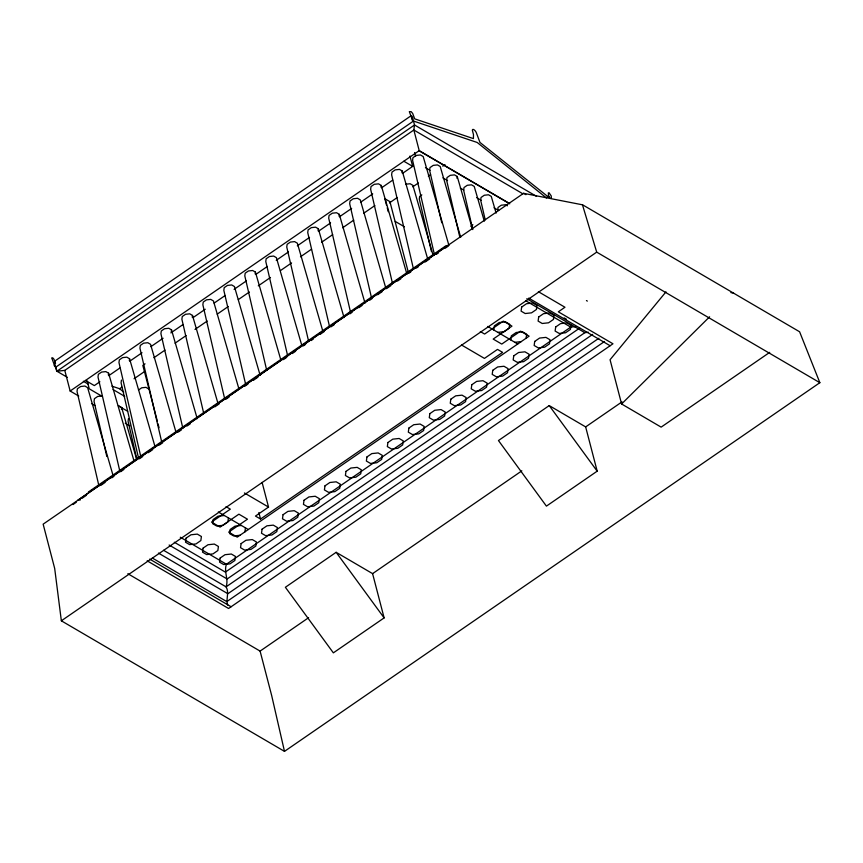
<?xml version="1.0" encoding="UTF-8"?>
<svg xmlns="http://www.w3.org/2000/svg" width="863" height="863" viewBox="0 0 863 863"><rect width="100%" height="100%" fill="white"/><g stroke="black" fill="none" stroke-linecap="round" stroke-linejoin="round"><path stroke-width="1.29" d="M108.35 375.017L108.598 373.204L105.869 371.608L101.629 372.061L98.371 374.305L98.004 377.023L119.59 470.13M121.446 380.087L121.079 382.805L138.414 457.552M121.413 409.375L121.661 407.563L118.921 405.955M129.331 360.572L129.569 358.76L126.839 357.163L122.6 357.616L119.342 359.86L118.975 362.579L140.874 456.991M128.447 418.609L128.08 421.327L136.591 458.048M171.273 331.683L171.521 329.871L168.781 328.274L164.553 328.727L161.295 330.971L160.917 333.69L182.816 428.113M192.244 317.239L192.492 315.437L189.752 313.83L185.523 314.283L182.266 316.527L181.888 319.245L203.485 412.352M255.168 273.916L255.416 272.104L252.676 270.507L248.436 270.96L245.178 273.204L244.812 275.923L266.71 370.335M228.425 517.897L227.875 521.964L222.999 525.319L216.656 526.009L212.557 523.604L213.107 519.537L217.994 516.182L224.337 515.502M575.675 326.592L570.756 327.12L226.43 564.229C223.603 571.932 228.911 579.159 226.084 586.862C229.58 592.741 225.577 599.084 227.692 605.049M244.898 531.921L245.448 527.854M318.08 230.583L318.328 228.771L315.599 227.174L311.36 227.627L308.102 229.871L307.735 232.589L329.634 327.012M339.051 216.149L339.299 214.337L336.57 212.73L332.331 213.183L329.073 215.426L328.706 218.145L350.605 312.568M381.004 187.26L381.252 185.448L378.512 183.851L374.272 184.304L371.025 186.548L370.648 189.267L392.546 283.679M401.975 172.816L402.223 171.003L399.483 169.407L395.254 169.86L391.996 172.104L391.619 174.822L413.517 269.234M456.98 178.285L457.228 176.473L454.488 174.876L450.259 175.329L447.002 177.573L446.624 180.291L459.709 236.678M497.681 210.162L498.048 207.444L501.306 205.2L505.545 204.747L507.368 205.815M493.755 329.968L494.316 325.89L499.192 322.535L505.535 321.856L509.634 324.251L509.073 328.318L504.197 331.672L497.854 332.363M510.777 339.914L511.328 335.847L516.203 332.492L522.547 331.813L526.646 334.208L526.096 338.274M665.977 291.867L610.065 359.72L621.597 403.981L661.144 427.131L769.699 352.374M621.597 403.981L709.602 316.797M55.566 363.42L53.97 359.235L52.859 357.918L51.737 357.886L54.089 364.272A1.953 0.809 55.4 0 0 54.391 365.772A1.953 0.809 55.4 0 0 55.674 367.228L413.496 121.047M55.901 367.304L56.926 371.241L64.779 370.389L413.841 130.011L414.52 124.984L412.471 117.098A2.535 1.726 -59.7 0 0 410.065 116.451L55.966 360.292A2.352 1.607 -59.7 0 0 54.682 363.323L56.764 371.338L414.52 124.984L536.559 196.386M64.779 370.389L70.151 391.025L419.213 150.647L509.202 203.301M99.881 381.78L94.337 385.599L85.513 380.443M108.76 375.675L119.849 368.026M129.828 361.155L142.028 352.751M150.906 346.646L163.107 338.242M170.874 332.902L183.075 324.499M193.053 317.616L205.254 309.224M214.121 303.107L225.221 295.47M234.089 289.364L246.289 280.96M256.268 274.089L267.368 266.451M276.236 260.335L288.436 251.931M297.314 245.826L309.515 237.422M318.382 231.316L330.583 222.913M339.461 216.796L351.662 208.393M360.529 202.287L372.73 193.884M381.608 187.778L392.697 180.14M402.676 173.269L412.665 166.386L409.957 156.02M145.038 363.852L142.816 365.383L157.368 421.241M153.916 357.735L165.016 350.087M175.016 343.204L186.117 335.567M194.995 329.45L207.206 321.036M217.206 314.154L228.307 306.505M238.296 299.623L249.396 291.985M258.285 285.869L270.497 277.454M280.486 270.572L291.586 262.924M300.475 256.807L311.575 249.159M321.565 242.287L332.676 234.639M342.665 227.756L353.765 220.108M363.755 213.226L374.866 205.577M111.953 386.16L119.601 388.728L121.823 387.196M134.035 378.781L144.035 371.899M389.461 202.891L397.239 197.53M412.784 186.829L418.339 182.999M428.339 176.117L430.561 174.596M442.773 166.181L444.995 164.65M138.458 390.044L141.715 387.8L145.955 387.347L148.684 388.943M421.834 194.909L419.655 196.397L419.289 199.116L431.457 251.575M470.713 226.268L472.881 224.768M88.414 491.975L446.085 245.664M448.954 244.671L77.918 500.173L80.378 499.904M523.582 193.312L43.15 524.165L54.682 568.426L61.349 620.81L284.488 751.371L819.85 382.697L799.602 331.78L582.654 204.844L523.582 193.312L525.912 194.671M72.977 504.553L76.3 502.266M81.834 498.447L86.268 495.394M100.669 485.481L105.103 482.428M111.748 477.854L113.959 476.322M120.604 471.748L123.927 469.461M139.439 458.782L142.762 456.495M148.296 452.676L152.729 449.623M159.375 445.049L162.697 442.762M178.209 432.083L181.532 429.796M187.066 425.977L190.389 423.69M214.758 406.915L219.191 403.862M225.836 399.278L229.159 396.991M244.671 386.311L247.994 384.024M253.528 380.216L257.961 377.163M283.442 359.612L286.764 357.325M292.298 353.517L295.621 351.219M303.377 345.89L305.599 344.359M311.133 340.551L313.345 339.019M320 334.445L324.423 331.392M331.068 326.818L334.391 324.531M349.903 313.852L352.115 312.32M358.76 307.746L362.093 305.459M369.839 300.119L372.061 298.587M377.595 294.779L382.029 291.726M386.462 288.674L390.885 285.621M397.53 281.047L400.864 278.76M408.609 273.42L410.831 271.888M416.365 268.08L418.587 266.548M425.232 261.974L429.655 258.922M436.3 254.348L438.523 252.827M445.168 248.242L448.49 245.955M582.503 204.941L596.7 252.136L819.85 382.697M61.349 620.81L596.7 252.136M262.104 482.395L268.533 507.077L255.47 516.074L260.54 519.041L502.579 352.363L497.509 349.396L484.445 358.404L461.478 344.963M579.72 328.08L225.362 572.104L174.294 542.223M588.512 332.277L584.834 332.676L227.152 578.987L169.126 545.028M592.676 334.402L226.084 586.862L163.582 550.292M598.9 338.231L227.875 593.733L158.425 553.097M604.532 341.489L226.796 601.608L152.352 558.048M336.149 552.309L285.383 587.272L333.355 652.86L384.121 617.897L372.589 573.636L336.149 552.309L384.121 617.897M549.224 405.588L498.458 440.54L546.419 506.128L597.185 471.166L585.653 426.905L549.224 405.588L597.185 471.166M127.843 573.712L260.097 651.101L308.598 617.703M372.589 573.636L521.835 470.853M585.653 426.905L622.05 401.845M405.901 184.197L410.141 183.743L412.87 185.34L432.989 254.822M514.866 342.32L521.209 341.629M101.91 395.998L97.67 396.462L94.412 398.706L94.045 401.414L106.818 456.495M241.349 525.459L235.006 526.139L230.13 529.494L229.569 533.561L233.668 535.955L240.011 535.276M730.885 292.6L733.518 293.107M587.347 301.101L586.452 300.561M550.853 198.166L551.371 198.468L551.241 195.933L549.008 192.729L548.318 192.988L548.803 197.336L479.979 142.449L476.311 132.665A3.247 1.338 55.4 0 0 473.863 129.677A3.247 1.338 55.4 0 0 472.374 130.356L473.485 134.596L473.409 138.609L414.682 118.857L412.697 113.495L411.209 111.683L409.332 111.629L411.683 118.015A1.953 0.809 55.4 0 0 411.985 119.515A1.953 0.809 55.4 0 0 413.269 120.971L477.196 142.471L546.452 197.94M522.924 193.841L413.841 130.011L419.213 150.647M419.062 150.755L509.753 203.819M425.437 167.681L430.087 170.399M442.881 177.875L447.53 180.604M460.324 188.08L463.809 190.13M476.603 197.605L481.252 200.335M494.035 207.81L498.685 210.529M403.841 161.23L412.665 166.386M538.372 291.683L564.963 307.25L558.329 311.813L612.967 343.787L228.587 608.491L147.163 560.842M564.175 317.918L566.495 319.267M528.706 298.102L610.13 345.739M395.232 221.413L404.413 226.796M526.797 298.717L584.834 332.676M525.772 300.788L570.756 327.12M487.735 326.441L517.735 343.992M480.324 331.543L484.607 334.057L503.388 321.112L511.964 326.128L493.183 339.073L501.748 344.089L520.54 331.144L529.116 336.16L237.26 537.142L228.684 532.126L247.465 519.192L238.9 514.175L220.108 527.11L211.532 522.093L230.324 509.159L226.03 506.657M113.107 389.58L124.736 396.387M83.344 381.252L87.983 383.97M102.05 396.3L89.256 388.814L87.228 381.036M118.328 405.826L127.627 411.263M56.926 371.241L67.379 377.358M70.151 391.025L78.749 396.052M91.543 403.539L95.027 405.578M125.254 423.269L129.903 425.988M244.423 492.967L268.533 507.077M218.307 511.975L248.317 529.526M180.291 537.228L226.43 564.229M149.687 559.105L231.111 606.754M119.601 388.728L123.797 392.093M496.106 213.118L491.263 196.386L488.523 194.79L484.294 195.243L481.036 197.487L480.659 200.205L485.222 219.871M484.305 221.176L474.24 186.43L471.511 184.833L467.271 185.286L464.014 187.53L463.647 190.248L472.773 229.59M457.228 176.473L472.503 229.234M460.702 237.293L440.216 166.516L437.476 164.919L433.237 165.372L429.979 167.616L429.612 170.335L441.78 222.783M448.911 245.34L423.194 156.559L420.464 154.962L416.225 155.416L412.967 157.659L412.6 160.378L434.488 254.801M402.223 171.003L427.563 258.501M381.252 185.448L406.958 274.229M385.61 287.39L360.27 199.892L357.541 198.285L353.301 198.749L350.044 200.993L349.677 203.7L371.575 298.123M339.299 214.337L365.017 303.118M318.328 228.771L344.046 317.562M322.697 330.712L297.357 243.215L294.617 241.618L290.389 242.072L287.131 244.315L286.753 247.034L308.652 341.457M301.726 345.157L276.387 257.659L273.647 256.063L269.418 256.516L266.16 258.76L265.782 261.478L287.681 355.901M255.416 272.104L280.745 359.601M260.151 375.329L234.434 286.548L231.705 284.952L227.465 285.405L224.207 287.649L223.841 290.367L245.739 384.779M238.803 388.49L213.463 300.993L210.734 299.385L206.494 299.849L203.237 302.082L202.87 304.801L224.768 399.224M192.492 315.437L217.832 402.924M171.521 329.871L197.228 418.663M175.879 431.813L150.55 344.315L147.81 342.719L143.571 343.172L140.313 345.416L139.946 348.134L161.845 442.557M129.569 358.76L154.909 446.257M121.661 407.563L136.57 459.03M108.598 373.204L133.938 460.702M113.333 476.43L87.627 387.649L84.898 386.041L80.658 386.505L77.4 388.749L77.034 391.457L98.921 485.88M414.596 152.535L415.61 156.43M408.199 271.813L389.925 201.662L384.855 198.706L386.548 205.2M387.228 207.8L388.242 211.694M258.846 512.546L260.54 519.041M260.097 651.101L271.629 695.362L284.488 751.371M158.037 423.841L159.051 427.735M547.207 196.699A2.535 1.726 -59.7 0 1 549.612 197.347M186.084 538.156L185.523 542.223L189.623 544.618L195.966 543.938L200.852 540.572L201.403 536.506L197.303 534.111L190.96 534.79L186.084 538.156M203.096 548.113L202.546 552.18L206.645 554.575L212.988 553.895L217.864 550.529L218.415 546.462L214.326 544.068L207.983 544.747L203.096 548.113M220.119 558.07L219.558 562.137L223.657 564.531L230 563.852L234.876 560.486L235.437 556.419L231.338 554.024L224.995 554.704L220.119 558.07M241.09 543.625L240.54 547.692L244.628 550.087L250.971 549.407L255.858 546.042L256.408 541.975L252.309 539.58L245.966 540.26L241.09 543.625M262.061 529.181L261.511 533.248L265.599 535.643L271.953 534.963L276.829 531.608L277.379 527.53L273.291 525.136L266.937 525.815L262.061 529.181M283.032 514.736L282.481 518.803L286.581 521.198L292.924 520.518L297.8 517.164L298.35 513.086L294.261 510.691L287.918 511.381L283.032 514.736M304.003 500.292L303.452 504.359L307.552 506.754L313.895 506.074L318.771 502.719L319.332 498.652L315.232 496.257L308.889 496.937L304.003 500.292M324.984 485.847L324.423 489.925L328.523 492.32L334.866 491.63L339.742 488.275L340.302 484.208L336.203 481.813L329.86 482.493L324.984 485.847M345.955 471.403L345.405 475.481L349.493 477.875L355.836 477.196L360.723 473.83L361.273 469.763L357.174 467.368L350.831 468.048L345.955 471.403M366.926 456.969L366.376 461.036L370.464 463.431L376.807 462.751L381.694 459.386L382.244 455.319L378.145 452.924L371.802 453.604L366.926 456.969M387.897 442.525L387.347 446.592L391.435 448.987L397.789 448.307L402.665 444.952L403.215 440.874L399.127 438.48L392.773 439.159L387.897 442.525M408.868 428.08L408.318 432.147L412.417 434.542L418.76 433.862L423.636 430.508L424.186 426.43L420.098 424.035L413.755 424.715L408.868 428.08M429.85 413.636L429.289 417.703L433.388 420.098L439.731 419.418L444.607 416.063L445.168 411.996L441.069 409.591L434.725 410.281L429.85 413.636M450.82 399.191L450.259 403.258L454.359 405.664L460.702 404.974L465.589 401.619L466.139 397.552L462.039 395.157L455.696 395.837L450.82 399.191M471.791 384.747L471.241 388.825L475.33 391.219L481.673 390.54L486.559 387.174L487.11 383.107L483.01 380.712L476.667 381.392L471.791 384.747M492.762 370.303L492.212 374.38L496.301 376.775L502.654 376.095L507.53 372.73L508.08 368.663L503.992 366.268L497.638 366.948L492.762 370.303M513.733 355.869L513.183 359.936L517.282 362.331L523.625 361.651L528.501 358.285L529.051 354.218L524.963 351.824L518.62 352.503L513.733 355.869M521.651 307.066L521.101 311.133L525.189 313.528L531.532 312.848L536.419 309.493L536.969 305.426L532.87 303.021L526.527 303.711L521.651 307.066M534.715 341.424L534.154 345.491L538.253 347.886L544.596 347.206L549.472 343.852L550.033 339.774L545.934 337.379L539.591 338.059L534.715 341.424M538.663 317.023L538.113 321.09L542.212 323.485L548.555 322.805L553.431 319.45L553.981 315.373L549.893 312.978L543.55 313.668L538.663 317.023M555.686 326.98L555.125 331.047L559.224 333.442L565.567 332.762L570.443 329.407L571.004 325.329L566.905 322.935L560.562 323.625L555.686 326.98"/></g></svg>
